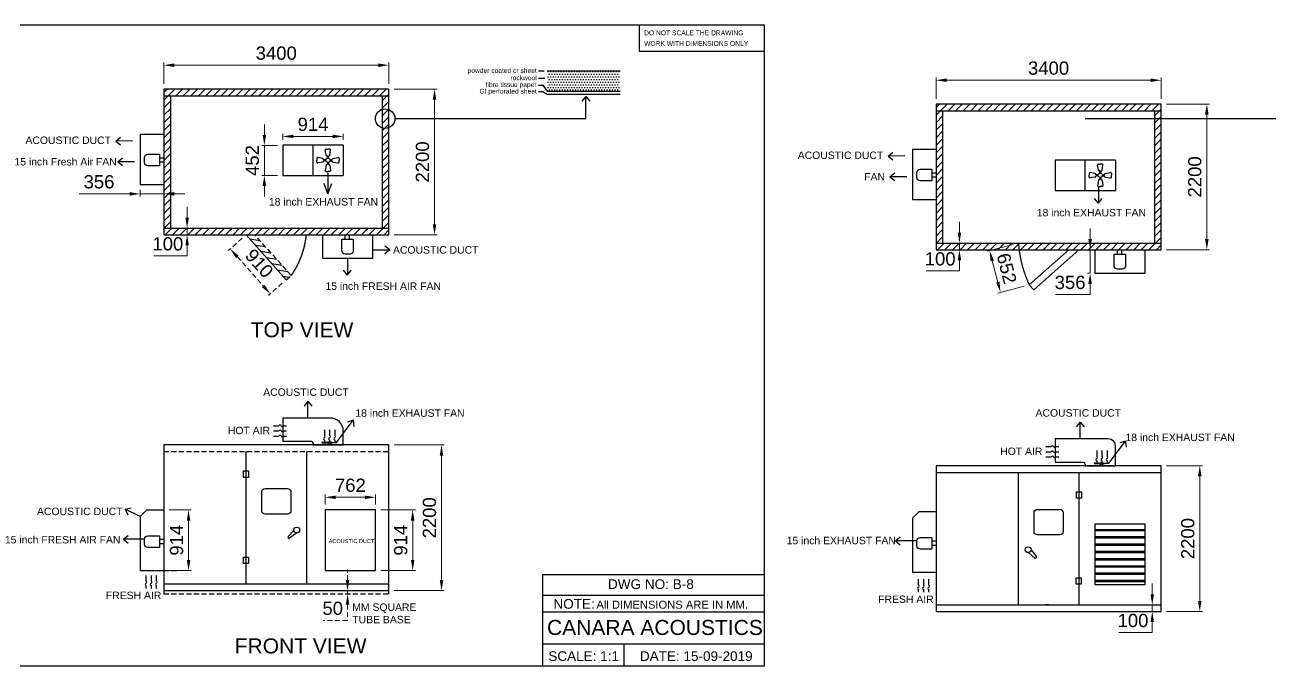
# Model space of a CAD drawing. Header units: millimetres. Extents: x -110 to 28247, y -10640 to 10434.
# Drawn here: x 9349 to 28247, y -10640 to -959 of the extents above; entities that cross this region are included whole.
import ezdxf

# ---------------------------------------------------------------- set-up
doc = ezdxf.new("R2010")
doc.units = ezdxf.units.MM
doc.linetypes.add('DASHEDX2', pattern=[38.1, 25.4, -12.7])
doc.layers.add('M-HVAC-EXHA', color=6, linetype='Continuous')
doc.layers.add('text', color=3, linetype='Continuous')
doc.styles.get("Standard").update_dxf_attribs({"font": 'Arial.ttf'})
doc.dimstyles.new('ISO-25', dxfattribs={"dimscale": 80, "dimtxt": 2.5, "dimasz": 2, "dimexe": 0.5, "dimexo": 1, "dimgap": 1, "dimtad": 3, "dimtoh": 1, "dimdec": 0, "dimdsep": 46, "dimtxsty": 'Standard', "dimcen": 1, "dimclrd": 1, "dimclre": 1, "dimclrt": 5, "dimadec": 5, "dimazin": 0, "dimtfac": 1, "dimtdec": 0, "dimtmove": 0, "dimatfit": 3, "dimfxl": 1, "dimlwd": 0, "dimlwe": 0, "dimarcsym": 0})
pattern_1 = [(45, (-11666.84, 226.825), (-57.02463, 57.02463), [])]

# ---------------------------------------------------------------- blocks, each defined once
blk = doc.blocks.new('Return Air -1')
for p, q in [((128, 0), (0, 0)), ((613, 0), (348, 0))]:
    blk.add_line(p, q)
blk.add_lwpolyline([(613, 0, 0, 98.8, 0), (391, 0, 0, 0, 0), (388, 0, 0, 0, 0)], format="xyseb")
for centre, start, end in [((183, -22), 21.98003, 158.01997), ((293, 22), 201.98003, 338.01997)]:
    blk.add_arc(centre, 59.1, start, end)
blk = doc.blocks.new('*D34')
at = {"color": 1, "lineweight": 0, "transparency": 16777216}
for p, q in [((24279, -4274), (23883, -4377)), ((24046, -4843), (23962, -4521)), ((24444, -4904), (24047, -5008))]:
    blk.add_line(p, q, dxfattribs=at)
at = {"color": 1, "transparency": 16777216}
for points in [[(23988, -4515), (23936, -4528), (23922, -4367)], [(24071, -4836), (24020, -4849), (24086, -4997)]]:
    blk.add_solid(points, dxfattribs=at)
at = {"layer": 'Defpoints', "color": 0, "transparency": 16777216}
for p in [(24357, -4253), (23922, -4367), (24521, -4884)]:
    blk.add_point(p, dxfattribs=at)
at = {"color": 5, "transparency": 16777216, "insert": (24179, -4636), "char_height": 200, "attachment_point": 5, "rotation": 284.5829}
blk.add_mtext('652', dxfattribs=at)
blk = doc.blocks.new('*D35')
at = {"color": 1, "lineweight": 0, "transparency": 16777216}
for p, q in [((26592, -7616), (27136, -7616)), ((27096, -9656), (27096, -7776)), ((26592, -9816), (27136, -9816))]:
    blk.add_line(p, q, dxfattribs=at)
at = {"color": 1, "transparency": 16777216}
for points in [[(27069, -7776), (27123, -7776), (27096, -7616)], [(27069, -9656), (27123, -9656), (27096, -9816)]]:
    blk.add_solid(points, dxfattribs=at)
at = {"layer": 'Defpoints', "color": 0, "transparency": 16777216}
for p in [(26512, -7616), (27096, -7616), (26512, -9816)]:
    blk.add_point(p, dxfattribs=at)
at = {"color": 5, "transparency": 16777216, "insert": (26915, -8716), "char_height": 200, "attachment_point": 5, "rotation": 90}
blk.add_mtext('2200', dxfattribs=at)
blk = doc.blocks.new('*D36')
at = {"color": 1, "lineweight": 0, "transparency": 16777216}
for p, q in [((26378, -9556), (26378, -9396)), ((26432, -9716), (26338, -9716)), ((26432, -9816), (26338, -9816)), ((26378, -9716), (26378, -9816)), ((26378, -9976), (26378, -10136)), ((26378, -10136), (25875, -10136))]:
    blk.add_line(p, q, dxfattribs=at)
at = {"color": 1, "transparency": 16777216}
for points in [[(26352, -9556), (26405, -9556), (26378, -9716)], [(26352, -9976), (26405, -9976), (26378, -9816)]]:
    blk.add_solid(points, dxfattribs=at)
at = {"layer": 'Defpoints', "color": 0, "transparency": 16777216}
for p in [(26378, -9816), (26512, -9716), (26512, -9816)]:
    blk.add_point(p, dxfattribs=at)
at = {"color": 5, "transparency": 16777216, "insert": (26087, -9954), "char_height": 200, "attachment_point": 5}
blk.add_mtext('100', dxfattribs=at)
blk = doc.blocks.new('*D37')
at = {"color": 1, "lineweight": 0, "transparency": 16777216}
for p, q in [((26592, -2153), (27243, -2153)), ((27203, -4193), (27203, -2313)), ((26592, -4353), (27243, -4353))]:
    blk.add_line(p, q, dxfattribs=at)
at = {"color": 1, "transparency": 16777216}
for points in [[(27176, -2313), (27229, -2313), (27203, -2153)], [(27176, -4193), (27229, -4193), (27203, -4353)]]:
    blk.add_solid(points, dxfattribs=at)
at = {"layer": 'Defpoints', "color": 0, "transparency": 16777216}
for p in [(26512, -2153), (27203, -2153), (26512, -4353)]:
    blk.add_point(p, dxfattribs=at)
at = {"color": 5, "transparency": 16777216, "insert": (27021, -3253), "char_height": 200, "attachment_point": 5, "rotation": 90}
blk.add_mtext('2200', dxfattribs=at)
blk = doc.blocks.new('*U38')
for p, q in [((-381, 12), (381, 12)), ((381, -12), (-381, -12))]:
    blk.add_line(p, q)
blk = doc.blocks.new('*U39')
at = {"color": 0, "linetype": 'ByBlock', "lineweight": -2, "transparency": 16777216}
for p in [(0, 769), (0, 659), (0, 549), (0, 439), (0, 329), (0, 220), (0, 110), (0, 0)]:
    blk.add_blockref('*U38', p, dxfattribs=at)
blk = doc.blocks.new('*U46')
for p, q in [((-27, -8), (-41, 70)), ((-29, 84), (0, 84)), ((29, 84), (0, 84)), ((27, -8), (41, 70)), ((-7, -18), (-16, -18)), ((-7, -52), (-7, -18)), ((0, -84), (0, -84)), ((0, -84), (0, -84)), ((0, -84), (0, -84)), ((0, -84), (0, -84)), ((0, -84), (0, -84)), ((0, -84), (0, -84)), ((0, -84), (0, -84)), ((0, -84), (0, -84)), ((7, -52), (7, -18)), ((7, -18), (16, -18))]:
    blk.add_line(p, q)
for centre, start, end in [((-29, 72), 90, 189.7231), ((29, 72), 350.2769, 90), ((-16, -6), 189.7231, 270), ((16, -6), 270, 350.2769)]:
    blk.add_arc(centre, 12, start, end)
blk = doc.blocks.new('*U48')
at = {"color": 0, "linetype": 'ByBlock', "lineweight": -2, "transparency": 16777216}
blk.add_blockref('*U46', (35207, -6464), dxfattribs=at)
for p, rotation in [((35123, -6548), 90), ((35207, -6632), 180), ((35291, -6548), 270)]:
    blk.add_blockref('*U46', p, dxfattribs=dict(at, rotation=rotation))
blk = doc.blocks.new('*D54')
at = {"color": 1, "lineweight": 0, "transparency": 16777216}
for p, q in [((23112, -2073), (23112, -1753)), ((23272, -1793), (26352, -1793)), ((26512, -2073), (26512, -1753))]:
    blk.add_line(p, q, dxfattribs=at)
at = {"color": 1, "transparency": 16777216}
for points in [[(23272, -1766), (23272, -1819), (23112, -1793)], [(26352, -1766), (26352, -1819), (26512, -1793)]]:
    blk.add_solid(points, dxfattribs=at)
at = {"layer": 'Defpoints', "color": 0, "transparency": 16777216}
for p in [(26512, -1793), (23112, -2153), (26512, -2153)]:
    blk.add_point(p, dxfattribs=at)
at = {"color": 5, "transparency": 16777216, "insert": (24812, -1611), "char_height": 200, "attachment_point": 5}
blk.add_mtext('3400', dxfattribs=at)
blk = doc.blocks.new('*D64')
at = {"color": 1, "lineweight": 0, "transparency": 16777216}
for p, q in [((23465, -4093), (23465, -3933)), ((23292, -4253), (23505, -4253)), ((23465, -4253), (23465, -4353)), ((23292, -4353), (23505, -4353)), ((23465, -4513), (23465, -4673)), ((23465, -4673), (22962, -4673))]:
    blk.add_line(p, q, dxfattribs=at)
at = {"color": 1, "transparency": 16777216}
for points in [[(23439, -4093), (23492, -4093), (23465, -4253)], [(23439, -4513), (23492, -4513), (23465, -4353)]]:
    blk.add_solid(points, dxfattribs=at)
at = {"layer": 'Defpoints', "color": 0, "transparency": 16777216}
for p in [(23212, -4253), (23212, -4353), (23465, -4353)]:
    blk.add_point(p, dxfattribs=at)
at = {"color": 5, "transparency": 16777216, "insert": (23174, -4492), "char_height": 200, "attachment_point": 5}
blk.add_mtext('100', dxfattribs=at)
blk = doc.blocks.new('*D67')
at = {"color": 1, "lineweight": 0, "transparency": 16777216}
for p, q in [((25439, -4193), (25439, -4033)), ((25430, -4353), (25399, -4353)), ((25439, -4353), (25439, -4709)), ((25430, -4709), (25399, -4709)), ((25439, -4869), (25439, -5029)), ((25439, -5029), (24915, -5029))]:
    blk.add_line(p, q, dxfattribs=at)
at = {"color": 1, "transparency": 16777216}
for points in [[(25413, -4193), (25466, -4193), (25439, -4353)], [(25413, -4869), (25466, -4869), (25439, -4709)]]:
    blk.add_solid(points, dxfattribs=at)
at = {"layer": 'Defpoints', "color": 0, "transparency": 16777216}
for p in [(25510, -4353), (25439, -4709), (25510, -4709)]:
    blk.add_point(p, dxfattribs=at)
at = {"color": 5, "transparency": 16777216, "insert": (25137, -4848), "char_height": 200, "attachment_point": 5}
blk.add_mtext('356', dxfattribs=at)
blk = doc.blocks.new('*D105')
at = {"color": 1, "lineweight": 0, "transparency": 16777216}
for p, q in [((14925, -7302), (15681, -7302)), ((15641, -9342), (15641, -7462)), ((14925, -9502), (15681, -9502))]:
    blk.add_line(p, q, dxfattribs=at)
at = {"color": 1, "transparency": 16777216}
for points in [[(15615, -7462), (15668, -7462), (15641, -7302)], [(15615, -9342), (15668, -9342), (15641, -9502)]]:
    blk.add_solid(points, dxfattribs=at)
at = {"layer": 'Defpoints', "color": 0, "transparency": 16777216}
for p in [(14845, -7302), (15641, -7302), (14845, -9502)]:
    blk.add_point(p, dxfattribs=at)
at = {"color": 5, "transparency": 16777216, "insert": (15460, -8402), "char_height": 200, "attachment_point": 5, "rotation": 90}
blk.add_mtext('2200', dxfattribs=at)
blk = doc.blocks.new('*D107')
at = {"color": 1, "lineweight": 0, "transparency": 16777216}
for p, q in [((14925, -1927), (15576, -1927)), ((15536, -3967), (15536, -2087)), ((14925, -4127), (15576, -4127))]:
    blk.add_line(p, q, dxfattribs=at)
at = {"color": 1, "transparency": 16777216}
for points in [[(15509, -2087), (15562, -2087), (15536, -1927)], [(15509, -3967), (15562, -3967), (15536, -4127)]]:
    blk.add_solid(points, dxfattribs=at)
at = {"layer": 'Defpoints', "color": 0, "transparency": 16777216}
for p in [(14845, -1927), (15536, -1927), (14845, -4127)]:
    blk.add_point(p, dxfattribs=at)
at = {"color": 5, "transparency": 16777216, "insert": (15354, -3027), "char_height": 200, "attachment_point": 5, "rotation": 90}
blk.add_mtext('2200', dxfattribs=at)
blk = doc.blocks.new('*U99')
for p, q in [((-27, -8), (-41, 70)), ((-29, 84), (0, 84)), ((29, 84), (0, 84)), ((27, -8), (41, 70)), ((-7, -18), (-16, -18)), ((-7, -52), (-7, -18)), ((0, -84), (0, -84)), ((0, -84), (0, -84)), ((0, -84), (0, -84)), ((0, -84), (0, -84)), ((0, -84), (0, -84)), ((0, -84), (0, -84)), ((0, -84), (0, -84)), ((0, -84), (0, -84)), ((7, -52), (7, -18)), ((7, -18), (16, -18))]:
    blk.add_line(p, q)
for centre, start, end in [((-29, 72), 90, 189.7231), ((29, 72), 350.2769, 90), ((-16, -6), 189.7231, 270), ((16, -6), 270, 350.2769)]:
    blk.add_arc(centre, 12, start, end)
blk = doc.blocks.new('*U100')
at = {"color": 0, "linetype": 'ByBlock', "lineweight": -2, "transparency": 16777216}
blk.add_blockref('*U99', (35207, -6464), dxfattribs=at)
for p, rotation in [((35123, -6548), 90), ((35207, -6632), 180), ((35291, -6548), 270)]:
    blk.add_blockref('*U99', p, dxfattribs=dict(at, rotation=rotation))
blk = doc.blocks.new('*D101')
at = {"color": 1, "lineweight": 0, "transparency": 16777216}
for p, q in [((11445, -1847), (11445, -1526)), ((11605, -1566), (14685, -1566)), ((14845, -1847), (14845, -1526))]:
    blk.add_line(p, q, dxfattribs=at)
at = {"color": 1, "transparency": 16777216}
for points in [[(11605, -1539), (11605, -1593), (11445, -1566)], [(14685, -1539), (14685, -1593), (14845, -1566)]]:
    blk.add_solid(points, dxfattribs=at)
at = {"layer": 'Defpoints', "color": 0, "transparency": 16777216}
for p in [(14845, -1566), (11445, -1927), (14845, -1927)]:
    blk.add_point(p, dxfattribs=at)
at = {"color": 5, "transparency": 16777216, "insert": (13145, -1385), "char_height": 200, "attachment_point": 5}
blk.add_mtext('3400', dxfattribs=at)
blk = doc.blocks.new('*D102')
at = {"color": 1, "lineweight": 0, "transparency": 16777216}
for p, q in [((11798, -3867), (11798, -3707)), ((11625, -4027), (11838, -4027)), ((11625, -4127), (11838, -4127)), ((11798, -4027), (11798, -4127)), ((11798, -4287), (11798, -4447)), ((11798, -4447), (11296, -4447))]:
    blk.add_line(p, q, dxfattribs=at)
at = {"color": 1, "transparency": 16777216}
for points in [[(11772, -3867), (11825, -3867), (11798, -4027)], [(11772, -4287), (11825, -4287), (11798, -4127)]]:
    blk.add_solid(points, dxfattribs=at)
at = {"layer": 'Defpoints', "color": 0, "transparency": 16777216}
for p in [(11545, -4027), (11545, -4127), (11798, -4127)]:
    blk.add_point(p, dxfattribs=at)
at = {"color": 5, "transparency": 16777216, "insert": (11507, -4265), "char_height": 200, "attachment_point": 5}
blk.add_mtext('100', dxfattribs=at)
blk = doc.blocks.new('*D114')
at = {"color": 1, "lineweight": 0, "transparency": 16777216}
for p, q in [((13243, -2694), (13243, -2602)), ((13403, -2642), (13997, -2642)), ((14157, -2694), (14157, -2602))]:
    blk.add_line(p, q, dxfattribs=at)
at = {"color": 1, "transparency": 16777216}
for points in [[(13403, -2615), (13403, -2668), (13243, -2642)], [(13997, -2615), (13997, -2668), (14157, -2642)]]:
    blk.add_solid(points, dxfattribs=at)
at = {"layer": 'Defpoints', "color": 0, "transparency": 16777216}
for p in [(14157, -2642), (13243, -2774), (14157, -2774)]:
    blk.add_point(p, dxfattribs=at)
at = {"color": 5, "transparency": 16777216, "insert": (13700, -2460), "char_height": 200, "attachment_point": 5}
blk.add_mtext('914', dxfattribs=at)
blk = doc.blocks.new('*D118')
at = {"color": 1, "lineweight": 0, "transparency": 16777216}
for p, q in [((13883, -8203), (13883, -8052)), ((14043, -8092), (14485, -8092)), ((14645, -8203), (14645, -8052))]:
    blk.add_line(p, q, dxfattribs=at)
at = {"color": 1, "transparency": 16777216}
for points in [[(14043, -8066), (14043, -8119), (13883, -8092)], [(14485, -8066), (14485, -8119), (14645, -8092)]]:
    blk.add_solid(points, dxfattribs=at)
at = {"layer": 'Defpoints', "color": 0, "transparency": 16777216}
for p in [(14645, -8092), (13883, -8283), (14645, -8283)]:
    blk.add_point(p, dxfattribs=at)
at = {"color": 5, "transparency": 16777216, "insert": (14264, -7911), "char_height": 200, "attachment_point": 5}
blk.add_mtext('762', dxfattribs=at)
blk = doc.blocks.new('*D119')
at = {"color": 1, "lineweight": 0, "transparency": 16777216}
for p, q in [((14725, -8283), (15246, -8283)), ((15206, -9038), (15206, -8443)), ((14725, -9198), (15246, -9198))]:
    blk.add_line(p, q, dxfattribs=at)
at = {"color": 1, "transparency": 16777216}
for points in [[(15179, -8443), (15233, -8443), (15206, -8283)], [(15179, -9038), (15233, -9038), (15206, -9198)]]:
    blk.add_solid(points, dxfattribs=at)
at = {"layer": 'Defpoints', "color": 0, "transparency": 16777216}
for p in [(14645, -8283), (15206, -8283), (14645, -9198)]:
    blk.add_point(p, dxfattribs=at)
at = {"color": 5, "transparency": 16777216, "insert": (15025, -8740), "char_height": 200, "attachment_point": 5, "rotation": 90}
blk.add_mtext('914', dxfattribs=at)
blk = doc.blocks.new('*D124')
at = {"color": 1, "lineweight": 0, "transparency": 16777216}
for p, q in [((10929, -3509), (10165, -3509)), ((11089, -3449), (11089, -3549)), ((11445, -3509), (11089, -3509)), ((11445, -3449), (11445, -3549)), ((11605, -3509), (11765, -3509))]:
    blk.add_line(p, q, dxfattribs=at)
at = {"color": 1, "transparency": 16777216}
for points in [[(10929, -3482), (10929, -3536), (11089, -3509)], [(11605, -3482), (11605, -3536), (11445, -3509)]]:
    blk.add_solid(points, dxfattribs=at)
at = {"layer": 'Defpoints', "color": 0, "transparency": 16777216}
for p in [(11089, -3369), (11445, -3369), (11089, -3509)]:
    blk.add_point(p, dxfattribs=at)
at = {"color": 5, "transparency": 16777216, "insert": (10467, -3328), "char_height": 200, "attachment_point": 5}
blk.add_mtext('356', dxfattribs=at)
blk = doc.blocks.new('*D125')
at = {"color": 1, "lineweight": 0, "transparency": 16777216}
for p, q in [((11525, -8283), (11860, -8283)), ((11820, -9038), (11820, -8443)), ((11525, -9198), (11860, -9198))]:
    blk.add_line(p, q, dxfattribs=at)
at = {"color": 1, "transparency": 16777216}
for points in [[(11794, -8443), (11847, -8443), (11820, -8283)], [(11794, -9038), (11847, -9038), (11820, -9198)]]:
    blk.add_solid(points, dxfattribs=at)
at = {"layer": 'Defpoints', "color": 0, "transparency": 16777216}
for p in [(11445, -8283), (11820, -8283), (11445, -9198)]:
    blk.add_point(p, dxfattribs=at)
at = {"color": 5, "transparency": 16777216, "insert": (11639, -8740), "char_height": 200, "attachment_point": 5, "rotation": 90}
blk.add_mtext('914', dxfattribs=at)
blk = doc.blocks.new('*D131')
at = {"color": 1, "lineweight": 0, "transparency": 16777216}
for p, q in [((12965, -2619), (12965, -2459)), ((13164, -2779), (12925, -2779)), ((12965, -3231), (12965, -2779)), ((13164, -3231), (12925, -3231)), ((12965, -3391), (12965, -3551))]:
    blk.add_line(p, q, dxfattribs=at)
at = {"color": 1, "transparency": 16777216}
for points in [[(12938, -2619), (12992, -2619), (12965, -2779)], [(12938, -3391), (12992, -3391), (12965, -3231)]]:
    blk.add_solid(points, dxfattribs=at)
at = {"layer": 'Defpoints', "color": 0, "transparency": 16777216}
for p in [(12965, -2779), (13244, -2779), (13244, -3231)]:
    blk.add_point(p, dxfattribs=at)
at = {"color": 5, "transparency": 16777216, "insert": (12784, -3005), "char_height": 200, "attachment_point": 5, "rotation": 90}
blk.add_mtext('452', dxfattribs=at)
blk = doc.blocks.new('*D139')
at = {"color": 1, "linetype": 'DASHEDX2', "lineweight": 0, "ltscale": 3, "transparency": 16777216}
for p, q in [((12630, -4180), (12420, -4367)), ((12557, -4460), (12949, -4900)), ((13236, -4859), (13026, -5046))]:
    blk.add_line(p, q, dxfattribs=at)
at = {"color": 1, "linetype": 'DASHEDX2', "ltscale": 3, "transparency": 16777216}
for points in [[(12576, -4442), (12537, -4478), (12450, -4340)], [(12969, -4883), (12929, -4918), (13056, -5020)]]:
    blk.add_solid(points, dxfattribs=at)
at = {"layer": 'Defpoints', "color": 0, "linetype": 'DASHEDX2', "ltscale": 3, "transparency": 16777216}
for p in [(12690, -4127), (13295, -4806), (13056, -5020)]:
    blk.add_point(p, dxfattribs=at)
at = {"color": 5, "linetype": 'DASHEDX2', "ltscale": 3, "transparency": 16777216, "insert": (12888, -4559), "char_height": 200, "attachment_point": 5, "rotation": 311.708}
blk.add_mtext('910', dxfattribs=at)
blk = doc.blocks.new('*D140')
at = {"color": 1, "linetype": 'DASHEDX2', "lineweight": 0, "ltscale": 3, "transparency": 16777216}
for p, q in [((14222, -9342), (14222, -9182)), ((14222, -9502), (14222, -9552)), ((14258, -9502), (14262, -9502)), ((14258, -9552), (14262, -9552)), ((14222, -9712), (14222, -9952)), ((14222, -9952), (13855, -9952))]:
    blk.add_line(p, q, dxfattribs=at)
at = {"color": 1, "linetype": 'DASHEDX2', "ltscale": 3, "transparency": 16777216}
for points in [[(14195, -9342), (14248, -9342), (14222, -9502)], [(14195, -9712), (14248, -9712), (14222, -9552)]]:
    blk.add_solid(points, dxfattribs=at)
at = {"layer": 'Defpoints', "color": 0, "linetype": 'DASHEDX2', "ltscale": 3, "transparency": 16777216}
for p in [(14178, -9502), (14178, -9552), (14222, -9502)]:
    blk.add_point(p, dxfattribs=at)
at = {"color": 5, "linetype": 'DASHEDX2', "ltscale": 3, "transparency": 16777216, "insert": (13998, -9770), "char_height": 200, "attachment_point": 5}
blk.add_mtext('50 ', dxfattribs=at)

msp = doc.modelspace()

# ---------------------------------------------------------------- hatches: boundary and pattern name
h = msp.add_hatch()
h.set_pattern_fill('DOTS', color=256, scale=25, style=0)
h.set_pattern_definition([(0, (15185.48, -3011.985), (19.84375, 39.6875), [0, -39.6875])])
h.paths.add_polyline_path([(17237.8, -1955.7), (18337.8, -1955.7), (18337.8, -1651.2), (17237.8, -1651.2)])
at = {"true_color": 0x939598}
h = msp.add_hatch(dxfattribs=at)
h.set_pattern_fill('ANSI31', color=252, scale=25.4)
h.set_pattern_definition(pattern_1)
h.paths.add_polyline_path([(14845, -1926.6), (11445, -1926.6), (11445, -2026.6), (14845, -2026.6)])
h = msp.add_hatch(dxfattribs=at)
h.set_pattern_fill('ANSI31', color=252, scale=25.4)
h.set_pattern_definition(pattern_1)
h.paths.add_polyline_path([(14845, -4026.6), (12690, -4026.6, 0.0142615), (12699.7, -4126.6), (14845, -4126.6)])
h.paths.add_polyline_path([(12690, -4026.6), (11445, -4026.6), (11445, -4126.6), (12699.7, -4126.6, -0.0142615)])
h.paths.add_polyline_path([(11545, -2026.6), (11445, -2026.6), (11445, -4026.6), (11545, -4026.6)])
h = msp.add_hatch(dxfattribs=at)
h.set_pattern_fill('ANSI31', color=252, scale=25.4)
h.set_pattern_definition(pattern_1)
h.paths.add_polyline_path([(14845, -2026.6), (14745, -2026.6), (14745, -4026.6), (14845, -4026.6)])
h = msp.add_hatch(dxfattribs=at)
h.set_pattern_fill('ANSI31', color=252, scale=25.4)
h.paths.add_polyline_path([(26511.9, -2153.5), (23111.9, -2153.5), (23111.9, -2253.5), (26511.9, -2253.5)])
h = msp.add_hatch(dxfattribs=at)
h.set_pattern_fill('ANSI31', color=252, scale=25.4)
h.paths.add_polyline_path([(26511.9, -4253.5), (24356.9, -4253.5, 0.0142615), (24366.6, -4353.5), (26511.9, -4353.5)])
h.paths.add_polyline_path([(24356.9, -4253.5), (23111.9, -4253.5), (23111.9, -4353.5), (24366.6, -4353.5, -0.0142615)])
h.paths.add_polyline_path([(23211.9, -2253.5), (23111.9, -2253.5), (23111.9, -4253.5), (23211.9, -4253.5)])
h = msp.add_hatch(dxfattribs=at)
h.set_pattern_fill('ANSI31', color=252, scale=25.4)
h.paths.add_polyline_path([(26511.9, -2253.5), (26411.9, -2253.5), (26411.9, -4253.5), (26511.9, -4253.5)])
at = {"linetype": 'DASHEDX2', "ltscale": 3, "true_color": 0x939598}
h = msp.add_hatch(dxfattribs=at)
h.set_pattern_fill('ANSI31', color=252, scale=25, angle=306)
h.paths.add_polyline_path([(13295.5, -4806), (13372.3, -4742), (12817.9, -4126.6), (12690, -4126.6)])

# ---------------------------------------------------------------- linework, layer by layer
at = {"color": 5}
for p, q in [((18626.3, -959.1), (18626.3, -1356.1)), ((18626.3, -1356.1), (20519, -1356.1))]:
    msp.add_line(p, q, dxfattribs=at)
at = {"color": 8}
for p, q in [((17104.1, -1651.2), (17192.4, -1651.2)), ((17104.1, -1761.1), (17203.4, -1761.1)), ((17104.1, -1866.3), (17171.8, -1866.3)), ((17171.8, -1866.3), (17237.8, -1955.7)), ((17104.1, -1963.5), (17171.8, -1963.5)), ((17171.8, -1963.5), (17237.8, -2003.7)), ((17821.3, -2038.5), (17763.1, -2110.2)), ((17821.3, -2373.2), (17821.3, -2038.5)), ((17821.3, -2038.5), (17879.5, -2110.2)), ((14937.3, -2373.2), (17821.3, -2373.2)), ((25363.3, -2373.2), (28247.2, -2373.2)), ((10720.5, -2711.8), (10791.3, -2652.4)), ((10973.5, -2707.7), (10720.5, -2711.8)), ((10720.5, -2711.8), (10793.2, -2768.8)), ((10749.5, -3023.2), (10821.2, -2965)), ((11002.5, -3023.2), (10749.5, -3023.2)), ((10749.5, -3023.2), (10821.2, -3081.4)), ((22387.4, -2938.6), (22458.1, -2879.2)), ((22640.3, -2934.5), (22387.4, -2938.6)), ((22387.4, -2938.6), (22460, -2995.6)), ((13926, -3194), (13926, -3509.1)), ((22416.3, -3250), (22488, -3191.8)), ((13926, -3509.1), (13867.8, -3351.2)), ((13926, -3509.1), (13984.2, -3351.2)), ((22669.3, -3250), (22416.3, -3250)), ((22416.3, -3250), (22488, -3308.3)), ((25563.9, -3396.7), (25563.9, -3649.7)), ((25563.9, -3649.7), (25505.7, -3578)), ((25563.9, -3649.7), (25622.1, -3578)), ((14858.1, -4355), (14786.4, -4296.8)), ((14220.1, -4482.2), (14220.1, -4735.3)), ((14605.1, -4355), (14858.1, -4355)), ((14858.1, -4355), (14786.4, -4413.2)), ((14220.1, -4735.3), (14161.9, -4663.5)), ((14220.1, -4735.3), (14278.3, -4663.5)), ((13622.6, -6642.2), (13564.4, -6713.9)), ((13622.6, -6895.2), (13622.6, -6642.2)), ((13622.6, -6642.2), (13680.8, -6713.9)), ((14056.7, -7264.5), (14307.1, -6929.1)), ((14307.1, -6929.1), (14219.1, -6957)), ((14307.1, -6929.1), (14316.3, -7021)), ((25289.4, -6956.5), (25231.2, -7028.2)), ((25289.4, -7209.5), (25289.4, -6956.5)), ((25289.4, -6956.5), (25347.6, -7028.2)), ((25723.6, -7578.8), (25974, -7243.3)), ((25974, -7243.3), (25885.9, -7271.2)), ((25974, -7243.3), (25983.2, -7335.2)), ((10862.1, -8272.8), (10952.1, -8252)), ((11089.4, -8383.9), (10862.1, -8272.8)), ((10862.1, -8272.8), (10901, -8356.6)), ((10833.8, -8724.7), (10905.5, -8666.5)), ((22500.6, -8749.6), (22572.3, -8691.4)), ((11154, -8724.7), (10833.8, -8724.7)), ((10833.8, -8724.7), (10905.5, -8782.9)), ((22820.8, -8749.6), (22500.6, -8749.6)), ((22500.6, -8749.6), (22572.3, -8807.8))]:
    msp.add_line(p, q, dxfattribs=at)
for p, q in [((17237.8, -1651.2), (18337.8, -1651.2)), ((14845, -1926.6), (11445, -1926.6)), ((11445, -1926.6), (11445, -4126.6)), ((11445, -2026.6), (14845, -2026.6)), ((11545, -2026.6), (11545, -4026.6)), ((14745, -2026.6), (14745, -4026.6)), ((14845, -4126.6), (14845, -1926.6)), ((17237.8, -1955.7), (18337.8, -1955.7)), ((17237.8, -2003.7), (18337.8, -2003.7)), ((26511.9, -2153.5), (23111.9, -2153.5)), ((23111.9, -2153.5), (23111.9, -4353.5)), ((23111.9, -2253.5), (26511.9, -2253.5)), ((23211.9, -2253.5), (23211.9, -4253.5)), ((26411.9, -2253.5), (26411.9, -4253.5)), ((26511.9, -4353.5), (26511.9, -2153.5)), ((11089.4, -2607.1), (11089.4, -3369.1)), ((11089.4, -2607.1), (11445, -2607.1)), ((13242.8, -2773.5), (13242.8, -3230.7)), ((14157.2, -2773.5), (13242.8, -2773.5)), ((13700, -3230.7), (13700, -2773.5)), ((14157.2, -2773.5), (14157.2, -3230.7)), ((22756.3, -2834), (22756.3, -3596)), ((22756.3, -2834), (23111.9, -2834)), ((11380.4, -2962.9), (11445, -2962.9)), ((24909.7, -3000.4), (24909.7, -3457.6)), ((25824.1, -3000.4), (24909.7, -3000.4)), ((25366.9, -3457.6), (25366.9, -3000.4)), ((25824.1, -3000.4), (25824.1, -3457.6)), ((11380.4, -3027.3), (11445, -3027.3)), ((23047.2, -3189.8), (23111.9, -3189.8)), ((11089.4, -3369.1), (11445, -3369.1)), ((13242.8, -3230.7), (14157.2, -3230.7)), ((23047.2, -3254.1), (23111.9, -3254.1)), ((24909.7, -3457.6), (25824.1, -3457.6)), ((22756.3, -3596), (23111.9, -3596)), ((11445, -4026.6), (14845, -4026.6)), ((11445, -4126.6), (14845, -4126.6)), ((12690, -4126.6), (13295.5, -4806)), ((13843.1, -4126.6), (13843.1, -4482.2)), ((14185.6, -4191.3), (14185.6, -4126.6)), ((14250, -4191.3), (14250, -4126.6)), ((14605.1, -4482.2), (14605.1, -4126.6)), ((23111.9, -4253.5), (26511.9, -4253.5)), ((13843.1, -4482.2), (14605.1, -4482.2)), ((23111.9, -4353.5), (26511.9, -4353.5)), ((25116.6, -4353.5), (24521, -4884.3)), ((25266.9, -4353.5), (24587.5, -4958.9)), ((25509.9, -4353.5), (25509.9, -4709.1)), ((25852.4, -4418.1), (25852.4, -4353.5)), ((25916.8, -4418.1), (25916.8, -4353.5)), ((26271.9, -4709.1), (26271.9, -4353.5)), ((25509.9, -4709.1), (26271.9, -4709.1)), ((24587.5, -4958.9), (24521, -4884.3)), ((13957.2, -6895.2), (13242.8, -6895.2)), ((13242.8, -6895.2), (13242.8, -7250.8)), ((14157.2, -7301.6), (14157.2, -7095.2)), ((14845, -7301.6), (11445, -7301.6)), ((11445, -7301.6), (11445, -9501.6)), ((13675, -7250.8), (13242.8, -7250.8)), ((13700, -7275.8), (13700, -7301.6)), ((13700, -7301.6), (14157.2, -7301.6)), ((13900, -7268.2), (13900, -7265.5)), ((13900, -7265.5), (13913.9, -7265.5)), ((13913.9, -7268.2), (13900, -7268.2)), ((13930.9, -7301.6), (13930.9, -7275.8)), ((13960.1, -7301.6), (13945.6, -7301.6)), ((13960.1, -7301.6), (13960.1, -7275.8)), ((13991.2, -7265.5), (13976, -7265.5)), ((13976, -7268.2), (13991.2, -7268.2)), ((13991.2, -7268.2), (13991.2, -7265.5)), ((14845, -9501.6), (14845, -7301.6)), ((25714.1, -7209.5), (24909.7, -7209.5)), ((24909.7, -7209.5), (24909.7, -7565.1)), ((25824.1, -7615.9), (25824.1, -7319.5)), ((12690, -9401.6), (12690, -7401.6)), ((13600, -7401.6), (13600, -9401.6)), ((26511.9, -7615.9), (23111.9, -7615.9)), ((23111.9, -7615.9), (23111.9, -9815.9)), ((23111.9, -7715.9), (26511.9, -7715.9)), ((24356.9, -9715.9), (24356.9, -7715.9)), ((25341.9, -7565.1), (24909.7, -7565.1)), ((25266.9, -7715.9), (25266.9, -9715.9)), ((25366.9, -7590.1), (25366.9, -7615.9)), ((25366.9, -7615.9), (25824.1, -7615.9)), ((25566.9, -7582.5), (25566.9, -7579.8)), ((25566.9, -7579.8), (25580.7, -7579.8)), ((25580.7, -7582.5), (25566.9, -7582.5)), ((25597.8, -7615.9), (25597.8, -7590.1)), ((25627, -7615.9), (25612.5, -7615.9)), ((25627, -7615.9), (25627, -7590.1)), ((25658.1, -7579.8), (25642.9, -7579.8)), ((25642.9, -7582.5), (25658.1, -7582.5)), ((25658.1, -7582.5), (25658.1, -7579.8)), ((26511.9, -9815.9), (26511.9, -7615.9)), ((11188.7, -8283.2), (11089.4, -8383.9)), ((11188.7, -8283.2), (11445, -8283.2)), ((13883, -8283.2), (13883, -9197.6)), ((14645, -8283.2), (13883, -8283.2)), ((14645, -9197.6), (14645, -8283.2)), ((22855.5, -8308.1), (22756.3, -8408.8)), ((22855.5, -8308.1), (23111.9, -8308.1)), ((11089.4, -8383.9), (11089.4, -9197.6)), ((22756.3, -8408.8), (22756.3, -9222.5)), ((25509.9, -8496.7), (25509.9, -9411.1)), ((26271.9, -8496.7), (25509.9, -8496.7)), ((26271.9, -9411.1), (26271.9, -8496.7)), ((13410.2, -8593.2), (13326, -8685.7)), ((13453.6, -8630.4), (13346.4, -8711.5)), ((11380.4, -8726.1), (11445, -8726.1)), ((11380.4, -8790.5), (11445, -8790.5)), ((13331.9, -8708.8), (13325, -8697.7)), ((23047.2, -8751), (23111.9, -8751)), ((23047.2, -8815.3), (23111.9, -8815.3)), ((24510.7, -8926.7), (24603.3, -9010.9)), ((24548, -8883.4), (24629.1, -8990.6)), ((24626.4, -9005.1), (24615.3, -9012)), ((11089.4, -9197.6), (11445, -9197.6)), ((13883, -9197.6), (14645, -9197.6)), ((17168.5, -9257), (20519, -9257)), ((17168.5, -9257), (17168.5, -10639.6)), ((22756.3, -9222.5), (23111.9, -9222.5)), ((25509.9, -9411.1), (26271.9, -9411.1)), ((11445, -9501.6), (14845, -9501.6)), ((17168.5, -9572.6), (20519, -9572.6)), ((17168.5, -9823.5), (20519, -9823.5)), ((23111.9, -9715.9), (26511.9, -9715.9)), ((23111.9, -9715.9), (25311.9, -9715.9)), ((23111.9, -9715.9), (23111.9, -9770.5)), ((23111.9, -9815.9), (26511.9, -9815.9)), ((24811.9, -9715.9), (24766.9, -9715.9)), ((17168.5, -10305.3), (20519, -10305.3)), ((18393.9, -10305.3), (18393.9, -10639.6))]:
    msp.add_line(p, q)
at = {"linetype": 'DASHEDX2', "ltscale": 3}
for p, q in [((13372.3, -4742), (12817.9, -4126.6)), ((13295.5, -4806), (13372.3, -4742)), ((11445, -7301.6), (11445, -7401.6)), ((11445, -7401.6), (14845, -7401.6)), ((11445, -9197.6), (11647.7, -9197.6)), ((14845, -9501.6), (14845, -9401.6)), ((11445, -9501.6), (11445, -9551.6)), ((11445, -9551.6), (14845, -9551.6)), ((14845, -9551.6), (14845, -9501.6))]:
    msp.add_line(p, q, dxfattribs=at)
at = {"ltscale": 3}
msp.add_line((14845, -9401.6), (11445, -9401.6), dxfattribs=at)
at = {"color": 5}
msp.add_lwpolyline([(20519, -959.1), (6686, -959.1), (6686, -10639.6), (20519, -10639.6)], close=True, dxfattribs=at)
for points in [[(11380.4, -3086.4), (11204, -3086.4, -0.4142136), (11154, -3036.4), (11154, -2961.5, -0.4142136), (11204, -2911.5), (11380.4, -2911.5)], [(23047.2, -3313.2), (22870.8, -3313.2, -0.4142136), (22820.8, -3263.2), (22820.8, -3188.4, -0.4142136), (22870.8, -3138.4), (23047.2, -3138.4)], [(14309.1, -4191.3), (14309.1, -4367.7, -0.4142136), (14259.1, -4417.7), (14184.2, -4417.7, -0.4142136), (14134.2, -4367.7), (14134.2, -4191.3)], [(25975.9, -4418.1), (25975.9, -4594.5, -0.4142136), (25925.9, -4644.5), (25851, -4644.5, -0.4142136), (25801, -4594.5), (25801, -4418.1)], [(12975.1, -7960.1), (13316.5, -7960.1, -0.4142136), (13366.5, -8010.1), (13366.5, -8295.4, -0.4142136), (13316.5, -8345.4), (12975.1, -8345.4, -0.4142136), (12925.1, -8295.4), (12925.1, -8010.1, -0.4142136)], [(24641.9, -8274.4), (24983.3, -8274.4, -0.4142136), (25033.3, -8324.4), (25033.3, -8609.7, -0.4142136), (24983.3, -8659.7), (24641.9, -8659.7, -0.4142136), (24591.9, -8609.7), (24591.9, -8324.4, -0.4142136)], [(11380.4, -8849.6), (11204, -8849.6, -0.4142136), (11154, -8799.6), (11154, -8724.7, -0.4142136), (11204, -8674.7), (11380.4, -8674.7)], [(23047.2, -8874.5), (22870.8, -8874.5, -0.4142136), (22820.8, -8824.5), (22820.8, -8749.6, -0.4142136), (22870.8, -8699.6), (23047.2, -8699.6)]]:
    msp.add_lwpolyline(points, format="xyb", close=True)
for points in [[(13900, -7264.5), (13834.5, -7264.5), (13834.5, -7268.2), (13900, -7268.2)], [(13913.9, -7256.8), (13976, -7256.8), (13976, -7275.8), (13913.9, -7275.8)], [(13991.2, -7264.5), (14056.7, -7264.5), (14056.7, -7268.2), (13991.2, -7268.2)], [(12651.2, -7693.1), (12726.9, -7693.1), (12726.9, -7790.8), (12651.2, -7790.8)], [(25566.9, -7578.8), (25501.4, -7578.8), (25501.4, -7582.5), (25566.9, -7582.5)], [(25580.7, -7571.1), (25642.9, -7571.1), (25642.9, -7590.1), (25580.7, -7590.1)], [(25658.1, -7578.8), (25723.6, -7578.8), (25723.6, -7582.5), (25658.1, -7582.5)], [(25231.5, -8007.4), (25307.2, -8007.4), (25307.2, -8105), (25231.5, -8105)], [(12651.9, -8994.5), (12727.6, -8994.5), (12727.6, -9092.1), (12651.9, -9092.1)], [(25230.3, -9308.8), (25306, -9308.8), (25306, -9406.4), (25230.3, -9406.4)]]:
    msp.add_lwpolyline(points, close=True)
at = {"color": 8}
msp.add_circle((14789.6, -2373.2), 147.7, dxfattribs=at)
for centre, radius in [((13926, -3001.7), 32.8), ((25592.8, -3228.5), 32.8), ((13453.6, -8586.5), 43.9), ((24504.1, -8883.4), 43.9)]:
    msp.add_circle(centre, radius)
at = {"color": 8, "linetype": 'DASHEDX2', "ltscale": 2000}
msp.add_arc((12291.9, -3992.5), 1315, 325.24996, 354.14565, dxfattribs=at)
at = {"color": 8, "linetype": 'DASHEDX2', "ltscale": 1000}
msp.add_arc((26114.3, -4133), 1761.6, 183.92173, 205.24413, dxfattribs=at)
for centre, radius, start, end in [((13957.2, -7095.2), 200, 0, 90), ((13675, -7275.8), 25, 0, 90), ((25714.1, -7319.5), 110, 0, 90), ((25341.9, -7590.1), 25, 0, 90), ((13333.4, -8692.4), 10, 137.71833, 211.96691), ((13340.4, -8703.5), 10, 211.96691, 307.12938), ((24610, -9003.5), 10, 227.71833, 301.96691), ((24621.1, -8996.6), 10, 301.96691, 37.12938)]:
    msp.add_arc(centre, radius, start, end)

# ---------------------------------------------------------------- block references
for name, p in [('*U100', (-21281.3, 3546.6)), ('*U48', (-9614.4, 3319.8)), ('*U39', (25890.9, -9356.9))]:
    msp.add_blockref(name, p)
at = {"layer": 'M-HVAC-EXHA', "xscale": 0.3200000000000001, "yscale": 0.3200000000000001, "zscale": 0.3200000000000001}
for p, rotation in [((13297.6, -7012.6), 180.0007253706572), ((13297.6, -7090.6), 180.0007253706572), ((13297.6, -7168.6), 180.0007253706572), ((13871.9, -7268.2), 90.00072537065735), ((13949.9, -7268.2), 90.00072537065735), ((14027.9, -7268.2), 90.00072537065735), ((24964.4, -7326.9), 180.0007253706573), ((24964.4, -7404.9), 180.0007253706573), ((24964.4, -7482.9), 180.0007253706573), ((25538.7, -7582.5), 90.00072537065735), ((25616.7, -7582.5), 90.00072537065735), ((25694.8, -7582.5), 90.00072537065735), ((11176.4, -9467.1), 90.00072537065735), ((11254.4, -9467.1), 90.00072537065735), ((11332.4, -9467.1), 90.00072537065735), ((22843.2, -9525.5), 90.00072537065735), ((22921.2, -9525.5), 90.00072537065735), ((22999.3, -9525.5), 90.00072537065735)]:
    msp.add_blockref('Return Air -1', p, dxfattribs=dict(at, rotation=rotation))

# ---------------------------------------------------------------- texts
at = {"color": 8}
for s, height, p in [('powder coated cr sheet', 71.948, (16035.5, -1681.9)), ('fibre tissue paper', 71.948, (16306.7, -1895.4)), ('rockwool', 71.95, (16682.6, -1792.6)), ('GI perforated sheet', 71.948, (16214.9, -1994.6))]:
    msp.add_text(s, height=height, dxfattribs=at).set_placement(p)
for s, height, p in [('ACOUSTIC DUCT', 112.45, (9356.3, -2755.4)), ('15 inch Fresh Air FAN', 112.45, (9189.7, -3080.3)), ('ACOUSTIC DUCT', 112.45, (21023.1, -2982.3)), ('FAN', 112.45, (22026.7, -3307.1)), ('18 inch EXHAUST FAN', 112.45, (13033.9, -3685.3)), ('18 inch EXHAUST FAN', 112.45, (24633.5, -3849.1)), ('ACOUSTIC DUCT', 112.45, (14908.1, -4412)), ('15 inch FRESH AIR FAN', 112.45, (13887.4, -4959)), ('TOP VIEW', 227.08, (12758.7, -5674.9)), ('ACOUSTIC DUCT', 112.45, (12948.1, -6559.6)), ('18 inch EXHAUST FAN', 112.45, (14339.8, -6876.1)), ('ACOUSTIC DUCT', 112.45, (24614.9, -6873.9)), ('HOT AIR', 112.45, (12414.3, -7139.1)), ('18 inch EXHAUST FAN', 112.45, (25974, -7243.3)), ('HOT AIR', 112.45, (24081.1, -7453.4)), ('ACOUSTIC DUCT', 112.45, (9530.7, -8361)), ('15 inch FRESH AIR FAN', 112.45, (9045.7, -8788.7)), ('15 inch EXHAUST FAN', 112.45, (20855.4, -8801)), ('ACOUSTIC DUCT', 60, (13936.7, -8783.8)), ('DWG NO: B-8', 146.655, (18155.6, -9477.1)), ('FRESH AIR', 112.45, (10570.8, -9629.7)), ('NOTE:', 146.66, (17331.6, -9775.1)), ('FRESH AIR', 112.45, (22237.7, -9688.2)), ('All DIMENSIONS ARE IN MM.', 120.879, (17981.5, -9774.2)), ('CANARA ACOUSTICS', 227.079, (17235.1, -10171.4)), ('FRONT VIEW', 227.08, (12517.6, -10450.1)), ('SCALE: 1:1', 146.19, (17254.9, -10563.4)), ('DATE: 15-09-2019', 146.186, (18638.5, -10564.1))]:
    msp.add_text(s, height=height).set_placement(p)
at = {"linetype": 'DASHEDX2', "insert": (14293.6, -9695), "char_height": 112.45, "width": 1254.714, "attachment_point": 1}
msp.add_mtext('MM SQUARE TUBE BASE', dxfattribs=at)
at = {"layer": 'text', "color": 5}
for s, p in [('DO NOT SCALE THE DRAWING', (18702.1, -1113.5)), ('WORK WITH DIMENSIONS ONLY', (18702.1, -1274.2))]:
    msp.add_text(s, height=72.34, dxfattribs=at).set_placement(p)

# ---------------------------------------------------------------- dimensions: what is measured, and where the dimension line sits
for base, p1, p2, picture, middle in [((14845, -1565.9), (11445, -1926.6), (14845, -1926.6), '*D101', (13145, -1384.5)), ((26511.9, -1792.7), (23111.9, -2153.5), (26511.9, -2153.5), '*D54', (24811.9, -1611.4)), ((11089.4, -3509.1), (11445, -3369.1), (11089.4, -3369.1), '*D124', (10467, -3327.7)), ((14645, -8092.3), (13883, -8283.2), (14645, -8283.2), '*D118', (14264, -7911))]:
    dim = msp.add_linear_dim(base=base, p1=p1, p2=p2, dimstyle='ISO-25')
    dim.commit()
    dim.dimension.update_dxf_attribs({"geometry": picture, "text_midpoint": middle})
for base, p1, p2, picture, middle in [((15535.7, -1926.6), (14845, -4126.6), (14845, -1926.6), '*D107', (15354.3, -3026.6)), ((27202.5, -2153.5), (26511.9, -4353.5), (26511.9, -2153.5), '*D37', (27021.2, -3253.5)), ((11798.5, -4126.6), (11545, -4026.6), (11545, -4126.6), '*D102', (11507, -4265.3)), ((23465.3, -4353.5), (23211.9, -4253.5), (23211.9, -4353.5), '*D64', (23173.9, -4492.1)), ((25439.4, -4709.1), (25509.9, -4353.5), (25509.9, -4709.1), '*D67', (25137, -4847.7)), ((15641.2, -7301.6), (14845, -9501.6), (14845, -7301.6), '*D105', (15459.9, -8401.6)), ((27096, -7615.9), (26511.9, -9815.9), (26511.9, -7615.9), '*D35', (26914.6, -8715.9)), ((15206.1, -8283.2), (14645, -9197.6), (14645, -8283.2), '*D119', (15024.7, -8740.4)), ((26378.3, -9815.9), (26511.9, -9715.9), (26511.9, -9815.9), '*D36', (26086.8, -9954.5))]:
    dim = msp.add_linear_dim(base=base, p1=p1, p2=p2, angle=90, dimstyle='ISO-25')
    dim.commit()
    dim.dimension.update_dxf_attribs({"geometry": picture, "text_midpoint": middle})
for p1, p2, distance, picture, middle in [((13242.8, -2773.5), (14157.2, -2773.5), 131.7, '*D114', (13700, -2460.4)), ((24521, -4884.3), (24356.9, -4253.5), 449.5, '*D34', (24179.4, -4636.4)), ((11445, -9197.6), (11445, -8283.2), -375.2, '*D125', (11638.8, -8740.4))]:
    dim = msp.add_aligned_dim(p1=p1, p2=p2, distance=distance, dimstyle='ISO-25')
    dim.commit()
    dim.dimension.update_dxf_attribs({"geometry": picture, "text_midpoint": middle})
dim = msp.add_linear_dim(base=(12964.9, -2779), p1=(13243.8, -3230.7), p2=(13243.8, -2779), angle=90, dimstyle='ISO-25')
dim.commit()
dim.dimension.update_dxf_attribs({"geometry": '*D131', "text_midpoint": (12964.9, -3004.9), "dimtype": 161})
at = {"linetype": 'DASHEDX2', "ltscale": 3}
dim = msp.add_aligned_dim(p1=(12690, -4126.6), p2=(13295.5, -4806), distance=-321.3, dimstyle='ISO-25', dxfattribs=at)
dim.commit()
dim.dimension.update_dxf_attribs({"geometry": '*D139', "text_midpoint": (12888.2, -4559.5)})
dim = msp.add_linear_dim(base=(14221.6, -9501.6), p1=(14177.5, -9551.6), p2=(14177.5, -9501.6), angle=90, text='50 ', dimstyle='ISO-25', dxfattribs=at)
dim.commit()
dim.dimension.update_dxf_attribs({"geometry": '*D140', "text_midpoint": (13998.4, -9951.6), "dimtype": 160})

doc.saveas('drawing.dxf')
